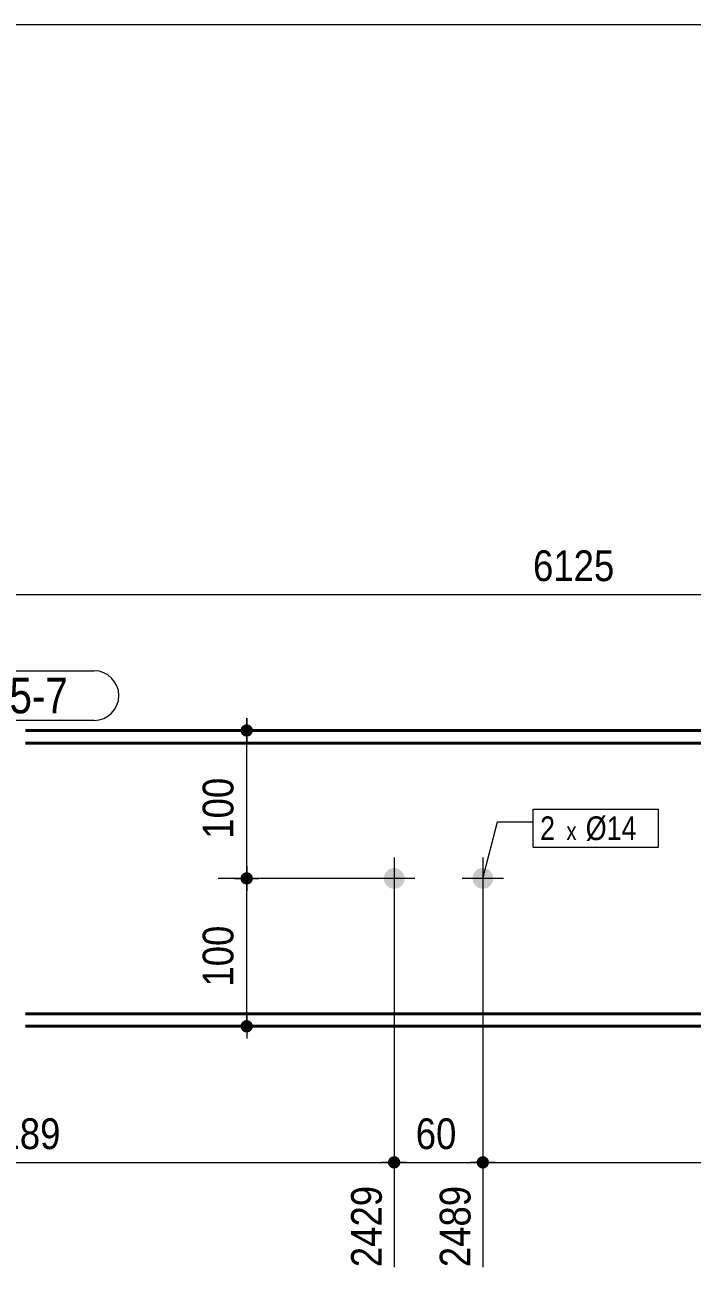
# Model space of a CAD drawing. Header units: millimetres. Extents: x 2 to 287, y 5 to 195.
# Drawn here: x 97.8 to 154.2, y 90 to 195 of the extents above; entities that cross this region are included whole.
import ezdxf

# ---------------------------------------------------------------- set-up
doc = ezdxf.new("R2010")
doc.units = ezdxf.units.MM
doc.linetypes.add('CACHE2', pattern=[1.190625, 0.79375, -0.396875])
for name, color, linetype, lineweight in [('Boulon', 7, 'Continuous', 0), ('Cache', 7, 'Continuous', 0), ('Cotation', 7, 'Continuous', 0), ('Désignation boulon', 3, 'Continuous', 0), ('Feuille dessin', 5, 'Continuous', 0), ('Piece', 2, 'Continuous', 0), ('Repère pièce', 3, 'Continuous', 0)]:
    doc.layers.add(name, color=color, linetype=linetype, lineweight=lineweight)
doc.styles.add('ARIAL', font='ARIAL.TTF')
doc.styles.add('COMIC_SANS_MS', font='COMIC.TTF')

# ---------------------------------------------------------------- blocks, each defined once
blk = doc.blocks.new('*A1')
at = {"layer": 'Boulon'}
for points in [[(129.08, 123.74), (129.12, 123.74), (129.16, 123.73), (129.21, 123.72), (129.25, 123.72), (129.29, 123.7), (129.33, 123.69), (129.37, 123.68), (129.41, 123.66), (129.45, 123.64), (129.48, 123.62), (129.52, 123.59), (129.56, 123.57), (129.59, 123.54), (129.62, 123.51), (129.65, 123.49), (129.68, 123.45), (129.71, 123.42), (129.74, 123.39), (129.76, 123.35), (129.78, 123.32), (129.81, 123.28), (129.83, 123.24), (129.84, 123.2), (129.86, 123.16), (129.87, 123.12), (129.88, 123.08), (129.89, 123.04), (129.9, 123), (129.91, 122.95), (129.91, 122.91), (129.91, 122.87), (129.91, 122.82), (129.91, 122.78), (129.9, 122.74), (129.89, 122.7), (129.88, 122.65), (129.87, 122.61), (129.86, 122.57), (129.84, 122.53), (129.83, 122.49), (129.81, 122.45), (129.78, 122.42), (129.76, 122.38), (129.74, 122.35), (129.71, 122.31), (129.68, 122.28), (129.65, 122.25), (129.62, 122.22), (129.59, 122.19), (129.56, 122.16), (129.52, 122.14), (129.48, 122.12), (129.45, 122.09), (129.41, 122.08), (129.37, 122.06), (129.33, 122.04), (129.29, 122.03), (129.25, 122.02), (129.21, 122.01), (129.16, 122), (129.12, 122), (129.08, 121.99), (129.03, 121.99), (128.99, 121.99), (128.95, 122), (128.91, 122), (128.86, 122.01), (128.82, 122.02), (128.78, 122.03), (128.74, 122.04), (128.7, 122.06), (128.66, 122.08), (128.62, 122.09), (128.58, 122.12), (128.55, 122.14), (128.51, 122.16), (128.48, 122.19), (128.45, 122.22), (128.42, 122.25), (128.39, 122.28), (128.36, 122.31), (128.33, 122.35), (128.31, 122.38), (128.28, 122.42), (128.26, 122.45), (128.24, 122.49), (128.23, 122.53), (128.21, 122.57), (128.2, 122.61), (128.19, 122.65), (128.18, 122.7), (128.17, 122.74), (128.16, 122.78), (128.16, 122.82), (128.16, 122.87), (128.16, 122.91), (128.16, 122.95), (128.17, 123), (128.18, 123.04), (128.19, 123.08), (128.2, 123.12), (128.21, 123.16), (128.23, 123.2), (128.24, 123.24), (128.26, 123.28), (128.28, 123.32), (128.31, 123.35), (128.33, 123.39), (128.36, 123.42), (128.39, 123.45), (128.42, 123.49), (128.45, 123.51), (128.48, 123.54), (128.51, 123.57), (128.55, 123.59), (128.58, 123.62), (128.62, 123.64), (128.66, 123.66), (128.7, 123.68), (128.74, 123.69), (128.78, 123.7), (128.82, 123.72), (128.86, 123.72), (128.91, 123.73), (128.95, 123.74), (128.99, 123.74), (129.03, 123.74)], [(136.58, 123.74), (136.62, 123.74), (136.66, 123.73), (136.71, 123.72), (136.75, 123.72), (136.79, 123.7), (136.83, 123.69), (136.87, 123.68), (136.91, 123.66), (136.95, 123.64), (136.98, 123.62), (137.02, 123.59), (137.06, 123.57), (137.09, 123.54), (137.12, 123.51), (137.15, 123.49), (137.18, 123.45), (137.21, 123.42), (137.24, 123.39), (137.26, 123.35), (137.28, 123.32), (137.31, 123.28), (137.33, 123.24), (137.34, 123.2), (137.36, 123.16), (137.37, 123.12), (137.38, 123.08), (137.39, 123.04), (137.4, 123), (137.41, 122.95), (137.41, 122.91), (137.41, 122.87), (137.41, 122.82), (137.41, 122.78), (137.4, 122.74), (137.39, 122.7), (137.38, 122.65), (137.37, 122.61), (137.36, 122.57), (137.34, 122.53), (137.33, 122.49), (137.31, 122.45), (137.28, 122.42), (137.26, 122.38), (137.24, 122.35), (137.21, 122.31), (137.18, 122.28), (137.15, 122.25), (137.12, 122.22), (137.09, 122.19), (137.06, 122.16), (137.02, 122.14), (136.98, 122.12), (136.95, 122.09), (136.91, 122.08), (136.87, 122.06), (136.83, 122.04), (136.79, 122.03), (136.75, 122.02), (136.71, 122.01), (136.66, 122), (136.62, 122), (136.58, 121.99), (136.53, 121.99), (136.49, 121.99), (136.45, 122), (136.41, 122), (136.36, 122.01), (136.32, 122.02), (136.28, 122.03), (136.24, 122.04), (136.2, 122.06), (136.16, 122.08), (136.12, 122.09), (136.08, 122.12), (136.05, 122.14), (136.01, 122.16), (135.98, 122.19), (135.95, 122.22), (135.92, 122.25), (135.89, 122.28), (135.86, 122.31), (135.83, 122.35), (135.81, 122.38), (135.78, 122.42), (135.76, 122.45), (135.74, 122.49), (135.73, 122.53), (135.71, 122.57), (135.7, 122.61), (135.69, 122.65), (135.68, 122.7), (135.67, 122.74), (135.66, 122.78), (135.66, 122.82), (135.66, 122.87), (135.66, 122.91), (135.66, 122.95), (135.67, 123), (135.68, 123.04), (135.69, 123.08), (135.7, 123.12), (135.71, 123.16), (135.73, 123.2), (135.74, 123.24), (135.76, 123.28), (135.78, 123.32), (135.81, 123.35), (135.83, 123.39), (135.86, 123.42), (135.89, 123.45), (135.92, 123.49), (135.95, 123.51), (135.98, 123.54), (136.01, 123.57), (136.05, 123.59), (136.08, 123.62), (136.12, 123.64), (136.16, 123.66), (136.2, 123.68), (136.24, 123.69), (136.28, 123.7), (136.32, 123.72), (136.36, 123.72), (136.41, 123.73), (136.45, 123.74), (136.49, 123.74), (136.53, 123.74)]]:
    blk.add_hatch(color=256, dxfattribs=at).paths.add_polyline_path(points, flags=17)
at = {"layer": 'Boulon', "linetype": 'Continuous', "lineweight": 0}
for p, q in [((129.03, 124.62), (129.03, 121.12)), ((136.53, 124.62), (136.53, 121.12)), ((130.78, 122.87), (127.28, 122.87)), ((138.28, 122.87), (134.78, 122.87))]:
    blk.add_line(p, q, dxfattribs=at)
blk = doc.blocks.new('*A6')
at = {"layer": 'Cache', "color": 7, "linetype": 'CACHE2', "lineweight": 20}
blk.add_line((167.721823, 135.367082), (97.846823, 135.367082), dxfattribs=at)
at = {"layer": 'Piece', "color": 2, "linetype": 'Continuous', "lineweight": 40}
for p, q in [((167.721823, 135.367121), (97.846823, 135.367128)), ((167.721823, 134.304582), (97.846823, 134.304582)), ((167.721823, 111.429582), (97.846823, 111.429582)), ((167.721823, 110.367082), (97.846823, 110.367082))]:
    blk.add_line(p, q, dxfattribs=at)
blk = doc.blocks.new('*A7')
at = {"layer": 'Feuille dessin', "linetype": 'Continuous', "lineweight": 0}
blk.add_line((282, 195), (5, 195), dxfattribs=at)
blk = doc.blocks.new('*A15')
at = {"layer": 'Cotation', "linetype": 'Continuous', "lineweight": 0}
blk.add_line((40.31, 146.87), (248.96, 146.87), dxfattribs=at)
at = {"layer": 'Cotation', "style": 'ARIAL', "width": 0.85}
blk.add_text('6125', height=2.6, dxfattribs=at).set_placement((140.78, 147.99))
blk = doc.blocks.new('*A20')
at = {"layer": 'Cotation'}
for points in [[(66.53, 98.35), (66.51, 98.35), (66.48, 98.35), (66.46, 98.36), (66.43, 98.36), (66.41, 98.37), (66.38, 98.38), (66.36, 98.39), (66.34, 98.4), (66.31, 98.41), (66.29, 98.42), (66.27, 98.43), (66.25, 98.45), (66.23, 98.47), (66.21, 98.48), (66.19, 98.5), (66.17, 98.52), (66.16, 98.54), (66.14, 98.56), (66.13, 98.58), (66.11, 98.6), (66.1, 98.62), (66.09, 98.64), (66.08, 98.67), (66.07, 98.69), (66.06, 98.72), (66.05, 98.74), (66.05, 98.77), (66.04, 98.79), (66.04, 98.82), (66.04, 98.84), (66.04, 98.87), (66.04, 98.89), (66.04, 98.92), (66.04, 98.94), (66.05, 98.97), (66.05, 98.99), (66.06, 99.02), (66.07, 99.04), (66.08, 99.07), (66.09, 99.09), (66.1, 99.11), (66.11, 99.13), (66.13, 99.16), (66.14, 99.18), (66.16, 99.2), (66.17, 99.22), (66.19, 99.23), (66.21, 99.25), (66.23, 99.27), (66.25, 99.28), (66.27, 99.3), (66.29, 99.31), (66.31, 99.33), (66.34, 99.34), (66.36, 99.35), (66.38, 99.36), (66.41, 99.36), (66.43, 99.37), (66.46, 99.38), (66.48, 99.38), (66.51, 99.38), (66.53, 99.39), (66.56, 99.39), (66.58, 99.39), (66.61, 99.38), (66.64, 99.38), (66.66, 99.38), (66.69, 99.37), (66.71, 99.36), (66.73, 99.36), (66.76, 99.35), (66.78, 99.34), (66.8, 99.33), (66.83, 99.31), (66.85, 99.3), (66.87, 99.28), (66.89, 99.27), (66.91, 99.25), (66.93, 99.23), (66.94, 99.22), (66.96, 99.2), (66.98, 99.18), (66.99, 99.16), (67.01, 99.13), (67.02, 99.11), (67.03, 99.09), (67.04, 99.07), (67.05, 99.04), (67.06, 99.02), (67.06, 98.99), (67.07, 98.97), (67.07, 98.94), (67.08, 98.92), (67.08, 98.89), (67.08, 98.87), (67.08, 98.84), (67.08, 98.82), (67.07, 98.79), (67.07, 98.77), (67.06, 98.74), (67.06, 98.72), (67.05, 98.69), (67.04, 98.67), (67.03, 98.64), (67.02, 98.62), (67.01, 98.6), (66.99, 98.58), (66.98, 98.56), (66.96, 98.54), (66.94, 98.52), (66.93, 98.5), (66.91, 98.48), (66.89, 98.47), (66.87, 98.45), (66.85, 98.43), (66.83, 98.42), (66.8, 98.41), (66.78, 98.4), (66.76, 98.39), (66.73, 98.38), (66.71, 98.37), (66.69, 98.36), (66.66, 98.36), (66.64, 98.35), (66.61, 98.35), (66.58, 98.35), (66.56, 98.35)], [(129.01, 98.35), (128.98, 98.35), (128.96, 98.35), (128.93, 98.36), (128.91, 98.36), (128.88, 98.37), (128.86, 98.38), (128.84, 98.39), (128.81, 98.4), (128.79, 98.41), (128.77, 98.42), (128.75, 98.43), (128.72, 98.45), (128.7, 98.47), (128.69, 98.48), (128.67, 98.5), (128.65, 98.52), (128.63, 98.54), (128.62, 98.56), (128.6, 98.58), (128.59, 98.6), (128.58, 98.62), (128.56, 98.64), (128.55, 98.67), (128.54, 98.69), (128.54, 98.72), (128.53, 98.74), (128.52, 98.77), (128.52, 98.79), (128.52, 98.82), (128.51, 98.84), (128.51, 98.87), (128.51, 98.89), (128.52, 98.92), (128.52, 98.94), (128.52, 98.97), (128.53, 98.99), (128.54, 99.02), (128.54, 99.04), (128.55, 99.07), (128.56, 99.09), (128.58, 99.11), (128.59, 99.13), (128.6, 99.16), (128.62, 99.18), (128.63, 99.2), (128.65, 99.22), (128.67, 99.23), (128.69, 99.25), (128.7, 99.27), (128.72, 99.28), (128.75, 99.3), (128.77, 99.31), (128.79, 99.33), (128.81, 99.34), (128.84, 99.35), (128.86, 99.36), (128.88, 99.36), (128.91, 99.37), (128.93, 99.38), (128.96, 99.38), (128.98, 99.38), (129.01, 99.39), (129.03, 99.39), (129.06, 99.39), (129.09, 99.38), (129.11, 99.38), (129.14, 99.38), (129.16, 99.37), (129.19, 99.36), (129.21, 99.36), (129.23, 99.35), (129.26, 99.34), (129.28, 99.33), (129.3, 99.31), (129.32, 99.3), (129.34, 99.28), (129.36, 99.27), (129.38, 99.25), (129.4, 99.23), (129.42, 99.22), (129.44, 99.2), (129.45, 99.18), (129.47, 99.16), (129.48, 99.13), (129.49, 99.11), (129.5, 99.09), (129.51, 99.07), (129.52, 99.04), (129.53, 99.02), (129.54, 98.99), (129.54, 98.97), (129.55, 98.94), (129.55, 98.92), (129.55, 98.89), (129.55, 98.87), (129.55, 98.84), (129.55, 98.82), (129.55, 98.79), (129.54, 98.77), (129.54, 98.74), (129.53, 98.72), (129.52, 98.69), (129.51, 98.67), (129.5, 98.64), (129.49, 98.62), (129.48, 98.6), (129.47, 98.58), (129.45, 98.56), (129.44, 98.54), (129.42, 98.52), (129.4, 98.5), (129.38, 98.48), (129.36, 98.47), (129.34, 98.45), (129.32, 98.43), (129.3, 98.42), (129.28, 98.41), (129.26, 98.4), (129.23, 98.39), (129.21, 98.38), (129.19, 98.37), (129.16, 98.36), (129.14, 98.36), (129.11, 98.35), (129.09, 98.35), (129.06, 98.35), (129.03, 98.35)]]:
    blk.add_hatch(color=256, dxfattribs=at).paths.add_polyline_path(points, flags=17)
at = {"layer": 'Cotation', "linetype": 'Continuous', "lineweight": 0}
for p, q in [((66.56, 121.87), (66.56, 91.94)), ((129.03, 121.87), (129.03, 90.01)), ((66.56, 99.91), (66.56, 97.83)), ((129.03, 99.91), (129.03, 97.83)), ((67.6, 98.87), (65.52, 98.87)), ((66.56, 98.87), (65.52, 98.87)), ((66.56, 98.87), (129.03, 98.87)), ((130.07, 98.87), (127.99, 98.87)), ((129.03, 98.87), (130.07, 98.87))]:
    blk.add_line(p, q, dxfattribs=at)
at = {"layer": 'Cotation'}
for p in [(66.56, 98.87), (129.03, 98.87)]:
    blk.add_point(p, dxfattribs=at)
at = {"layer": 'Cotation', "style": 'ARIAL', "width": 0.85}
blk.add_text('2189', height=2.6, dxfattribs=at).set_placement((93.94, 99.99))
blk.add_text('2429', height=2.6, rotation=90.0002, dxfattribs=at).set_placement((127.99, 90.01))
blk = doc.blocks.new('*A21')
at = {"layer": 'Cotation'}
for points in [[(129.01, 98.35), (128.98, 98.35), (128.96, 98.35), (128.93, 98.36), (128.91, 98.36), (128.88, 98.37), (128.86, 98.38), (128.84, 98.39), (128.81, 98.4), (128.79, 98.41), (128.77, 98.42), (128.75, 98.43), (128.72, 98.45), (128.7, 98.47), (128.69, 98.48), (128.67, 98.5), (128.65, 98.52), (128.63, 98.54), (128.62, 98.56), (128.6, 98.58), (128.59, 98.6), (128.58, 98.62), (128.56, 98.64), (128.55, 98.67), (128.54, 98.69), (128.54, 98.72), (128.53, 98.74), (128.52, 98.77), (128.52, 98.79), (128.52, 98.82), (128.51, 98.84), (128.51, 98.87), (128.51, 98.89), (128.52, 98.92), (128.52, 98.94), (128.52, 98.97), (128.53, 98.99), (128.54, 99.02), (128.54, 99.04), (128.55, 99.07), (128.56, 99.09), (128.58, 99.11), (128.59, 99.13), (128.6, 99.16), (128.62, 99.18), (128.63, 99.2), (128.65, 99.22), (128.67, 99.23), (128.69, 99.25), (128.7, 99.27), (128.72, 99.28), (128.75, 99.3), (128.77, 99.31), (128.79, 99.33), (128.81, 99.34), (128.84, 99.35), (128.86, 99.36), (128.88, 99.36), (128.91, 99.37), (128.93, 99.38), (128.96, 99.38), (128.98, 99.38), (129.01, 99.39), (129.03, 99.39), (129.06, 99.39), (129.09, 99.38), (129.11, 99.38), (129.14, 99.38), (129.16, 99.37), (129.19, 99.36), (129.21, 99.36), (129.23, 99.35), (129.26, 99.34), (129.28, 99.33), (129.3, 99.31), (129.32, 99.3), (129.34, 99.28), (129.36, 99.27), (129.38, 99.25), (129.4, 99.23), (129.42, 99.22), (129.44, 99.2), (129.45, 99.18), (129.47, 99.16), (129.48, 99.13), (129.49, 99.11), (129.5, 99.09), (129.51, 99.07), (129.52, 99.04), (129.53, 99.02), (129.54, 98.99), (129.54, 98.97), (129.55, 98.94), (129.55, 98.92), (129.55, 98.89), (129.55, 98.87), (129.55, 98.84), (129.55, 98.82), (129.55, 98.79), (129.54, 98.77), (129.54, 98.74), (129.53, 98.72), (129.52, 98.69), (129.51, 98.67), (129.5, 98.64), (129.49, 98.62), (129.48, 98.6), (129.47, 98.58), (129.45, 98.56), (129.44, 98.54), (129.42, 98.52), (129.4, 98.5), (129.38, 98.48), (129.36, 98.47), (129.34, 98.45), (129.32, 98.43), (129.3, 98.42), (129.28, 98.41), (129.26, 98.4), (129.23, 98.39), (129.21, 98.38), (129.19, 98.37), (129.16, 98.36), (129.14, 98.36), (129.11, 98.35), (129.09, 98.35), (129.06, 98.35), (129.03, 98.35)], [(136.51, 98.35), (136.48, 98.35), (136.46, 98.35), (136.43, 98.36), (136.41, 98.36), (136.38, 98.37), (136.36, 98.38), (136.34, 98.39), (136.31, 98.4), (136.29, 98.41), (136.27, 98.42), (136.25, 98.43), (136.22, 98.45), (136.2, 98.47), (136.19, 98.48), (136.17, 98.5), (136.15, 98.52), (136.13, 98.54), (136.12, 98.56), (136.1, 98.58), (136.09, 98.6), (136.08, 98.62), (136.06, 98.64), (136.05, 98.67), (136.04, 98.69), (136.04, 98.72), (136.03, 98.74), (136.02, 98.77), (136.02, 98.79), (136.02, 98.82), (136.01, 98.84), (136.01, 98.87), (136.01, 98.89), (136.02, 98.92), (136.02, 98.94), (136.02, 98.97), (136.03, 98.99), (136.04, 99.02), (136.04, 99.04), (136.05, 99.07), (136.06, 99.09), (136.08, 99.11), (136.09, 99.13), (136.1, 99.16), (136.12, 99.18), (136.13, 99.2), (136.15, 99.22), (136.17, 99.23), (136.19, 99.25), (136.2, 99.27), (136.22, 99.28), (136.25, 99.3), (136.27, 99.31), (136.29, 99.33), (136.31, 99.34), (136.34, 99.35), (136.36, 99.36), (136.38, 99.36), (136.41, 99.37), (136.43, 99.38), (136.46, 99.38), (136.48, 99.38), (136.51, 99.39), (136.53, 99.39), (136.56, 99.39), (136.59, 99.38), (136.61, 99.38), (136.64, 99.38), (136.66, 99.37), (136.69, 99.36), (136.71, 99.36), (136.73, 99.35), (136.76, 99.34), (136.78, 99.33), (136.8, 99.31), (136.82, 99.3), (136.84, 99.28), (136.86, 99.27), (136.88, 99.25), (136.9, 99.23), (136.92, 99.22), (136.94, 99.2), (136.95, 99.18), (136.97, 99.16), (136.98, 99.13), (136.99, 99.11), (137, 99.09), (137.01, 99.07), (137.02, 99.04), (137.03, 99.02), (137.04, 98.99), (137.04, 98.97), (137.05, 98.94), (137.05, 98.92), (137.05, 98.89), (137.05, 98.87), (137.05, 98.84), (137.05, 98.82), (137.05, 98.79), (137.04, 98.77), (137.04, 98.74), (137.03, 98.72), (137.02, 98.69), (137.01, 98.67), (137, 98.64), (136.99, 98.62), (136.98, 98.6), (136.97, 98.58), (136.95, 98.56), (136.94, 98.54), (136.92, 98.52), (136.9, 98.5), (136.88, 98.48), (136.86, 98.47), (136.84, 98.45), (136.82, 98.43), (136.8, 98.42), (136.78, 98.41), (136.76, 98.4), (136.73, 98.39), (136.71, 98.38), (136.69, 98.37), (136.66, 98.36), (136.64, 98.36), (136.61, 98.35), (136.59, 98.35), (136.56, 98.35), (136.53, 98.35)]]:
    blk.add_hatch(color=256, dxfattribs=at).paths.add_polyline_path(points, flags=17)
at = {"layer": 'Cotation', "linetype": 'Continuous', "lineweight": 0}
for p, q in [((129.03, 121.87), (129.03, 90.01)), ((136.53, 121.87), (136.53, 90.01)), ((129.03, 99.91), (129.03, 97.83)), ((136.53, 99.91), (136.53, 97.83)), ((130.07, 98.87), (127.99, 98.87)), ((129.03, 98.87), (127.99, 98.87)), ((129.03, 98.87), (136.53, 98.87)), ((137.57, 98.87), (135.49, 98.87)), ((136.53, 98.87), (137.57, 98.87))]:
    blk.add_line(p, q, dxfattribs=at)
at = {"layer": 'Cotation'}
for p in [(129.03, 98.87), (136.53, 98.87)]:
    blk.add_point(p, dxfattribs=at)
at = {"layer": 'Cotation', "style": 'ARIAL', "width": 0.85}
blk.add_text('60', height=2.6, dxfattribs=at).set_placement((130.86, 99.99))
blk.add_text('2489', height=2.6, rotation=90.0002, dxfattribs=at).set_placement((135.49, 90.01))
blk = doc.blocks.new('*A22')
at = {"layer": 'Cotation'}
for points in [[(136.51, 98.35), (136.48, 98.35), (136.46, 98.35), (136.43, 98.36), (136.41, 98.36), (136.38, 98.37), (136.36, 98.38), (136.34, 98.39), (136.31, 98.4), (136.29, 98.41), (136.27, 98.42), (136.25, 98.43), (136.22, 98.45), (136.2, 98.47), (136.19, 98.48), (136.17, 98.5), (136.15, 98.52), (136.13, 98.54), (136.12, 98.56), (136.1, 98.58), (136.09, 98.6), (136.08, 98.62), (136.06, 98.64), (136.05, 98.67), (136.04, 98.69), (136.04, 98.72), (136.03, 98.74), (136.02, 98.77), (136.02, 98.79), (136.02, 98.82), (136.01, 98.84), (136.01, 98.87), (136.01, 98.89), (136.02, 98.92), (136.02, 98.94), (136.02, 98.97), (136.03, 98.99), (136.04, 99.02), (136.04, 99.04), (136.05, 99.07), (136.06, 99.09), (136.08, 99.11), (136.09, 99.13), (136.1, 99.16), (136.12, 99.18), (136.13, 99.2), (136.15, 99.22), (136.17, 99.23), (136.19, 99.25), (136.2, 99.27), (136.22, 99.28), (136.25, 99.3), (136.27, 99.31), (136.29, 99.33), (136.31, 99.34), (136.34, 99.35), (136.36, 99.36), (136.38, 99.36), (136.41, 99.37), (136.43, 99.38), (136.46, 99.38), (136.48, 99.38), (136.51, 99.39), (136.53, 99.39), (136.56, 99.39), (136.59, 99.38), (136.61, 99.38), (136.64, 99.38), (136.66, 99.37), (136.69, 99.36), (136.71, 99.36), (136.73, 99.35), (136.76, 99.34), (136.78, 99.33), (136.8, 99.31), (136.82, 99.3), (136.84, 99.28), (136.86, 99.27), (136.88, 99.25), (136.9, 99.23), (136.92, 99.22), (136.94, 99.2), (136.95, 99.18), (136.97, 99.16), (136.98, 99.13), (136.99, 99.11), (137, 99.09), (137.01, 99.07), (137.02, 99.04), (137.03, 99.02), (137.04, 98.99), (137.04, 98.97), (137.05, 98.94), (137.05, 98.92), (137.05, 98.89), (137.05, 98.87), (137.05, 98.84), (137.05, 98.82), (137.05, 98.79), (137.04, 98.77), (137.04, 98.74), (137.03, 98.72), (137.02, 98.69), (137.01, 98.67), (137, 98.64), (136.99, 98.62), (136.98, 98.6), (136.97, 98.58), (136.95, 98.56), (136.94, 98.54), (136.92, 98.52), (136.9, 98.5), (136.88, 98.48), (136.86, 98.47), (136.84, 98.45), (136.82, 98.43), (136.8, 98.42), (136.78, 98.41), (136.76, 98.4), (136.73, 98.39), (136.71, 98.38), (136.69, 98.37), (136.66, 98.36), (136.64, 98.36), (136.61, 98.35), (136.59, 98.35), (136.56, 98.35), (136.53, 98.35)], [(198.98, 98.35), (198.96, 98.35), (198.93, 98.35), (198.91, 98.36), (198.88, 98.36), (198.86, 98.37), (198.83, 98.38), (198.81, 98.39), (198.79, 98.4), (198.76, 98.41), (198.74, 98.42), (198.72, 98.43), (198.7, 98.45), (198.68, 98.47), (198.66, 98.48), (198.64, 98.5), (198.62, 98.52), (198.61, 98.54), (198.59, 98.56), (198.58, 98.58), (198.56, 98.6), (198.55, 98.62), (198.54, 98.64), (198.53, 98.67), (198.52, 98.69), (198.51, 98.72), (198.5, 98.74), (198.5, 98.77), (198.49, 98.79), (198.49, 98.82), (198.49, 98.84), (198.49, 98.87), (198.49, 98.89), (198.49, 98.92), (198.49, 98.94), (198.5, 98.97), (198.5, 98.99), (198.51, 99.02), (198.52, 99.04), (198.53, 99.07), (198.54, 99.09), (198.55, 99.11), (198.56, 99.13), (198.58, 99.16), (198.59, 99.18), (198.61, 99.2), (198.62, 99.22), (198.64, 99.23), (198.66, 99.25), (198.68, 99.27), (198.7, 99.28), (198.72, 99.3), (198.74, 99.31), (198.76, 99.33), (198.79, 99.34), (198.81, 99.35), (198.83, 99.36), (198.86, 99.36), (198.88, 99.37), (198.91, 99.38), (198.93, 99.38), (198.96, 99.38), (198.98, 99.39), (199.01, 99.39), (199.03, 99.39), (199.06, 99.38), (199.09, 99.38), (199.11, 99.38), (199.14, 99.37), (199.16, 99.36), (199.18, 99.36), (199.21, 99.35), (199.23, 99.34), (199.25, 99.33), (199.28, 99.31), (199.3, 99.3), (199.32, 99.28), (199.34, 99.27), (199.36, 99.25), (199.38, 99.23), (199.39, 99.22), (199.41, 99.2), (199.43, 99.18), (199.44, 99.16), (199.46, 99.13), (199.47, 99.11), (199.48, 99.09), (199.49, 99.07), (199.5, 99.04), (199.51, 99.02), (199.51, 98.99), (199.52, 98.97), (199.52, 98.94), (199.53, 98.92), (199.53, 98.89), (199.53, 98.87), (199.53, 98.84), (199.53, 98.82), (199.52, 98.79), (199.52, 98.77), (199.51, 98.74), (199.51, 98.72), (199.5, 98.69), (199.49, 98.67), (199.48, 98.64), (199.47, 98.62), (199.46, 98.6), (199.44, 98.58), (199.43, 98.56), (199.41, 98.54), (199.39, 98.52), (199.38, 98.5), (199.36, 98.48), (199.34, 98.47), (199.32, 98.45), (199.3, 98.43), (199.28, 98.42), (199.25, 98.41), (199.23, 98.4), (199.21, 98.39), (199.18, 98.38), (199.16, 98.37), (199.14, 98.36), (199.11, 98.36), (199.09, 98.35), (199.06, 98.35), (199.03, 98.35), (199.01, 98.35)]]:
    blk.add_hatch(color=256, dxfattribs=at).paths.add_polyline_path(points, flags=17)
at = {"layer": 'Cotation', "linetype": 'Continuous', "lineweight": 0}
for p, q in [((136.53, 121.87), (136.53, 90.01)), ((199.01, 121.87), (199.01, 90.01)), ((136.53, 99.91), (136.53, 97.83)), ((199.01, 99.91), (199.01, 97.83)), ((137.57, 98.87), (135.49, 98.87)), ((136.53, 98.87), (135.49, 98.87)), ((136.53, 98.87), (199.01, 98.87)), ((200.05, 98.87), (197.97, 98.87)), ((199.01, 98.87), (200.05, 98.87))]:
    blk.add_line(p, q, dxfattribs=at)
at = {"layer": 'Cotation'}
for p in [(136.53, 98.87), (199.01, 98.87)]:
    blk.add_point(p, dxfattribs=at)
at = {"layer": 'Cotation', "style": 'ARIAL', "width": 0.85}
blk.add_text('3266', height=2.6, dxfattribs=at).set_placement((163.91, 99.99))
blk.add_text('5756', height=2.6, rotation=90.0002, dxfattribs=at).set_placement((197.97, 90.01))
blk = doc.blocks.new('*A27')
at = {"layer": 'Cotation'}
for points in [[(116.53, 122.35), (116.51, 122.35), (116.48, 122.35), (116.46, 122.36), (116.43, 122.36), (116.41, 122.37), (116.38, 122.38), (116.36, 122.39), (116.34, 122.4), (116.31, 122.41), (116.29, 122.42), (116.27, 122.43), (116.25, 122.45), (116.23, 122.46), (116.21, 122.48), (116.19, 122.5), (116.17, 122.52), (116.16, 122.54), (116.14, 122.56), (116.13, 122.58), (116.11, 122.6), (116.1, 122.62), (116.09, 122.64), (116.08, 122.67), (116.07, 122.69), (116.06, 122.72), (116.05, 122.74), (116.05, 122.77), (116.04, 122.79), (116.04, 122.82), (116.04, 122.84), (116.04, 122.87), (116.04, 122.89), (116.04, 122.92), (116.04, 122.94), (116.05, 122.97), (116.05, 122.99), (116.06, 123.02), (116.07, 123.04), (116.08, 123.07), (116.09, 123.09), (116.1, 123.11), (116.11, 123.13), (116.13, 123.16), (116.14, 123.18), (116.16, 123.2), (116.17, 123.22), (116.19, 123.23), (116.21, 123.25), (116.23, 123.27), (116.25, 123.28), (116.27, 123.3), (116.29, 123.31), (116.31, 123.33), (116.34, 123.34), (116.36, 123.35), (116.38, 123.36), (116.41, 123.36), (116.43, 123.37), (116.46, 123.38), (116.48, 123.38), (116.51, 123.38), (116.53, 123.39), (116.56, 123.39), (116.58, 123.39), (116.61, 123.38), (116.63, 123.38), (116.66, 123.38), (116.68, 123.37), (116.71, 123.36), (116.73, 123.36), (116.76, 123.35), (116.78, 123.34), (116.8, 123.33), (116.83, 123.31), (116.85, 123.3), (116.87, 123.28), (116.89, 123.27), (116.91, 123.25), (116.93, 123.23), (116.94, 123.22), (116.96, 123.2), (116.98, 123.18), (116.99, 123.16), (117, 123.13), (117.02, 123.11), (117.03, 123.09), (117.04, 123.07), (117.05, 123.04), (117.06, 123.02), (117.06, 122.99), (117.07, 122.97), (117.07, 122.94), (117.08, 122.92), (117.08, 122.89), (117.08, 122.87), (117.08, 122.84), (117.08, 122.82), (117.07, 122.79), (117.07, 122.77), (117.06, 122.74), (117.06, 122.72), (117.05, 122.69), (117.04, 122.67), (117.03, 122.64), (117.02, 122.62), (117, 122.6), (116.99, 122.58), (116.98, 122.56), (116.96, 122.54), (116.94, 122.52), (116.93, 122.5), (116.91, 122.48), (116.89, 122.46), (116.87, 122.45), (116.85, 122.43), (116.83, 122.42), (116.8, 122.41), (116.78, 122.4), (116.76, 122.39), (116.73, 122.38), (116.71, 122.37), (116.68, 122.36), (116.66, 122.36), (116.63, 122.35), (116.61, 122.35), (116.58, 122.35), (116.56, 122.35)], [(116.53, 109.85), (116.51, 109.85), (116.48, 109.85), (116.46, 109.86), (116.43, 109.86), (116.41, 109.87), (116.38, 109.88), (116.36, 109.89), (116.34, 109.9), (116.31, 109.91), (116.29, 109.92), (116.27, 109.93), (116.25, 109.95), (116.23, 109.97), (116.21, 109.98), (116.19, 110), (116.17, 110.02), (116.16, 110.04), (116.14, 110.06), (116.13, 110.08), (116.11, 110.1), (116.1, 110.12), (116.09, 110.14), (116.08, 110.17), (116.07, 110.19), (116.06, 110.22), (116.05, 110.24), (116.05, 110.27), (116.04, 110.29), (116.04, 110.32), (116.04, 110.34), (116.04, 110.37), (116.04, 110.39), (116.04, 110.42), (116.04, 110.44), (116.05, 110.47), (116.05, 110.49), (116.06, 110.52), (116.07, 110.54), (116.08, 110.57), (116.09, 110.59), (116.1, 110.61), (116.11, 110.63), (116.13, 110.66), (116.14, 110.68), (116.16, 110.7), (116.17, 110.72), (116.19, 110.73), (116.21, 110.75), (116.23, 110.77), (116.25, 110.78), (116.27, 110.8), (116.29, 110.81), (116.31, 110.83), (116.34, 110.84), (116.36, 110.85), (116.38, 110.86), (116.41, 110.86), (116.43, 110.87), (116.46, 110.88), (116.48, 110.88), (116.51, 110.88), (116.53, 110.89), (116.56, 110.89), (116.58, 110.89), (116.61, 110.88), (116.63, 110.88), (116.66, 110.88), (116.68, 110.87), (116.71, 110.86), (116.73, 110.86), (116.76, 110.85), (116.78, 110.84), (116.8, 110.83), (116.83, 110.81), (116.85, 110.8), (116.87, 110.78), (116.89, 110.77), (116.91, 110.75), (116.93, 110.73), (116.94, 110.72), (116.96, 110.7), (116.98, 110.68), (116.99, 110.66), (117, 110.63), (117.02, 110.61), (117.03, 110.59), (117.04, 110.57), (117.05, 110.54), (117.06, 110.52), (117.06, 110.49), (117.07, 110.47), (117.07, 110.44), (117.08, 110.42), (117.08, 110.39), (117.08, 110.37), (117.08, 110.34), (117.08, 110.32), (117.07, 110.29), (117.07, 110.27), (117.06, 110.24), (117.06, 110.22), (117.05, 110.19), (117.04, 110.17), (117.03, 110.14), (117.02, 110.12), (117, 110.1), (116.99, 110.08), (116.98, 110.06), (116.96, 110.04), (116.94, 110.02), (116.93, 110), (116.91, 109.98), (116.89, 109.97), (116.87, 109.95), (116.85, 109.93), (116.83, 109.92), (116.8, 109.91), (116.78, 109.9), (116.76, 109.89), (116.73, 109.88), (116.71, 109.87), (116.68, 109.86), (116.66, 109.86), (116.63, 109.85), (116.61, 109.85), (116.58, 109.85), (116.56, 109.85)]]:
    blk.add_hatch(color=256, dxfattribs=at).paths.add_polyline_path(points, flags=17)
at = {"layer": 'Cotation', "linetype": 'Continuous', "lineweight": 0}
for p, q in [((116.56, 123.91), (116.56, 121.83)), ((116.56, 122.87), (116.56, 123.91)), ((128.03, 122.87), (114.14, 122.87)), ((115.52, 122.87), (117.6, 122.87)), ((116.56, 110.37), (116.56, 122.87)), ((116.56, 111.41), (116.56, 109.33)), ((128.03, 110.37), (114.14, 110.37)), ((115.52, 110.37), (117.6, 110.37)), ((116.56, 110.37), (116.56, 109.33))]:
    blk.add_line(p, q, dxfattribs=at)
at = {"layer": 'Cotation'}
for p in [(116.56, 122.87), (116.56, 110.37)]:
    blk.add_point(p, dxfattribs=at)
at = {"layer": 'Cotation', "style": 'ARIAL', "width": 0.85}
blk.add_text('100', height=2.6, rotation=90.0002, dxfattribs=at).set_placement((115.44, 113.72))
blk = doc.blocks.new('*A28')
at = {"layer": 'Cotation'}
for points in [[(116.53, 134.85), (116.51, 134.85), (116.48, 134.85), (116.46, 134.86), (116.43, 134.86), (116.41, 134.87), (116.38, 134.88), (116.36, 134.89), (116.34, 134.9), (116.31, 134.91), (116.29, 134.92), (116.27, 134.93), (116.25, 134.95), (116.23, 134.97), (116.21, 134.98), (116.19, 135), (116.17, 135.02), (116.16, 135.04), (116.14, 135.06), (116.13, 135.08), (116.11, 135.1), (116.1, 135.12), (116.09, 135.14), (116.08, 135.17), (116.07, 135.19), (116.06, 135.22), (116.05, 135.24), (116.05, 135.27), (116.04, 135.29), (116.04, 135.32), (116.04, 135.34), (116.04, 135.37), (116.04, 135.39), (116.04, 135.42), (116.04, 135.44), (116.05, 135.47), (116.05, 135.49), (116.06, 135.52), (116.07, 135.54), (116.08, 135.57), (116.09, 135.59), (116.1, 135.61), (116.11, 135.63), (116.13, 135.66), (116.14, 135.68), (116.16, 135.7), (116.17, 135.72), (116.19, 135.73), (116.21, 135.75), (116.23, 135.77), (116.25, 135.78), (116.27, 135.8), (116.29, 135.81), (116.31, 135.83), (116.34, 135.84), (116.36, 135.85), (116.38, 135.86), (116.41, 135.86), (116.43, 135.87), (116.46, 135.88), (116.48, 135.88), (116.51, 135.88), (116.53, 135.89), (116.56, 135.89), (116.58, 135.89), (116.61, 135.88), (116.63, 135.88), (116.66, 135.88), (116.68, 135.87), (116.71, 135.86), (116.73, 135.86), (116.76, 135.85), (116.78, 135.84), (116.8, 135.83), (116.83, 135.81), (116.85, 135.8), (116.87, 135.78), (116.89, 135.77), (116.91, 135.75), (116.93, 135.73), (116.94, 135.72), (116.96, 135.7), (116.98, 135.68), (116.99, 135.66), (117, 135.63), (117.02, 135.61), (117.03, 135.59), (117.04, 135.57), (117.05, 135.54), (117.06, 135.52), (117.06, 135.49), (117.07, 135.47), (117.07, 135.44), (117.08, 135.42), (117.08, 135.39), (117.08, 135.37), (117.08, 135.34), (117.08, 135.32), (117.07, 135.29), (117.07, 135.27), (117.06, 135.24), (117.06, 135.22), (117.05, 135.19), (117.04, 135.17), (117.03, 135.14), (117.02, 135.12), (117, 135.1), (116.99, 135.08), (116.98, 135.06), (116.96, 135.04), (116.94, 135.02), (116.93, 135), (116.91, 134.98), (116.89, 134.97), (116.87, 134.95), (116.85, 134.93), (116.83, 134.92), (116.8, 134.91), (116.78, 134.9), (116.76, 134.89), (116.73, 134.88), (116.71, 134.87), (116.68, 134.86), (116.66, 134.86), (116.63, 134.85), (116.61, 134.85), (116.58, 134.85), (116.56, 134.85)], [(116.53, 122.35), (116.51, 122.35), (116.48, 122.35), (116.46, 122.36), (116.43, 122.36), (116.41, 122.37), (116.38, 122.38), (116.36, 122.39), (116.34, 122.4), (116.31, 122.41), (116.29, 122.42), (116.27, 122.43), (116.25, 122.45), (116.23, 122.46), (116.21, 122.48), (116.19, 122.5), (116.17, 122.52), (116.16, 122.54), (116.14, 122.56), (116.13, 122.58), (116.11, 122.6), (116.1, 122.62), (116.09, 122.64), (116.08, 122.67), (116.07, 122.69), (116.06, 122.72), (116.05, 122.74), (116.05, 122.77), (116.04, 122.79), (116.04, 122.82), (116.04, 122.84), (116.04, 122.87), (116.04, 122.89), (116.04, 122.92), (116.04, 122.94), (116.05, 122.97), (116.05, 122.99), (116.06, 123.02), (116.07, 123.04), (116.08, 123.07), (116.09, 123.09), (116.1, 123.11), (116.11, 123.13), (116.13, 123.16), (116.14, 123.18), (116.16, 123.2), (116.17, 123.22), (116.19, 123.23), (116.21, 123.25), (116.23, 123.27), (116.25, 123.28), (116.27, 123.3), (116.29, 123.31), (116.31, 123.33), (116.34, 123.34), (116.36, 123.35), (116.38, 123.36), (116.41, 123.36), (116.43, 123.37), (116.46, 123.38), (116.48, 123.38), (116.51, 123.38), (116.53, 123.39), (116.56, 123.39), (116.58, 123.39), (116.61, 123.38), (116.63, 123.38), (116.66, 123.38), (116.68, 123.37), (116.71, 123.36), (116.73, 123.36), (116.76, 123.35), (116.78, 123.34), (116.8, 123.33), (116.83, 123.31), (116.85, 123.3), (116.87, 123.28), (116.89, 123.27), (116.91, 123.25), (116.93, 123.23), (116.94, 123.22), (116.96, 123.2), (116.98, 123.18), (116.99, 123.16), (117, 123.13), (117.02, 123.11), (117.03, 123.09), (117.04, 123.07), (117.05, 123.04), (117.06, 123.02), (117.06, 122.99), (117.07, 122.97), (117.07, 122.94), (117.08, 122.92), (117.08, 122.89), (117.08, 122.87), (117.08, 122.84), (117.08, 122.82), (117.07, 122.79), (117.07, 122.77), (117.06, 122.74), (117.06, 122.72), (117.05, 122.69), (117.04, 122.67), (117.03, 122.64), (117.02, 122.62), (117, 122.6), (116.99, 122.58), (116.98, 122.56), (116.96, 122.54), (116.94, 122.52), (116.93, 122.5), (116.91, 122.48), (116.89, 122.46), (116.87, 122.45), (116.85, 122.43), (116.83, 122.42), (116.8, 122.41), (116.78, 122.4), (116.76, 122.39), (116.73, 122.38), (116.71, 122.37), (116.68, 122.36), (116.66, 122.36), (116.63, 122.35), (116.61, 122.35), (116.58, 122.35), (116.56, 122.35)]]:
    blk.add_hatch(color=256, dxfattribs=at).paths.add_polyline_path(points, flags=17)
at = {"layer": 'Cotation', "linetype": 'Continuous', "lineweight": 0}
for p, q in [((116.56, 136.41), (116.56, 134.33)), ((116.56, 135.37), (116.56, 136.41)), ((128.03, 135.37), (114.14, 135.37)), ((115.52, 135.37), (117.6, 135.37)), ((116.56, 122.87), (116.56, 135.37)), ((116.56, 123.91), (116.56, 121.83)), ((128.03, 122.87), (114.14, 122.87)), ((115.52, 122.87), (117.6, 122.87)), ((116.56, 122.87), (116.56, 121.83))]:
    blk.add_line(p, q, dxfattribs=at)
at = {"layer": 'Cotation'}
for p in [(116.56, 135.37), (116.56, 122.87)]:
    blk.add_point(p, dxfattribs=at)
at = {"layer": 'Cotation', "style": 'ARIAL', "width": 0.85}
blk.add_text('100', height=2.6, rotation=90.0002, dxfattribs=at).set_placement((115.44, 126.22))
blk = doc.blocks.new('*A36')
at = {"layer": 'Désignation boulon', "linetype": 'Continuous', "lineweight": 0}
for p, q in [((140.776923, 128.709215), (151.392548, 128.709215)), ((140.776923, 125.509215), (140.776923, 128.709215)), ((151.392548, 125.509215), (151.392548, 128.709215)), ((136.534323, 122.866615), (137.776923, 127.642549)), ((137.776923, 127.642549), (140.776923, 127.642549)), ((140.776923, 125.509215), (151.392548, 125.509215))]:
    blk.add_line(p, q, dxfattribs=at)
at = {"layer": 'Désignation boulon', "style": 'COMIC_SANS_MS', "width": 0.85}
for s, height, p in [('2', 2, (141.376923, 126.109215)), ('Ø14', 2, (145.235516, 126.109215)), ('x', 1.5, (143.604852, 126.109215))]:
    blk.add_text(s, height=height, dxfattribs=at).set_placement(p)
blk = doc.blocks.new('*A41')
at = {"layer": 'Repère pièce', "linetype": 'Continuous', "lineweight": 0}
for p, q in [((95.90299, 140.417122), (103.652306, 140.41712)), ((103.652305, 136.21712), (95.902988, 136.217122))]:
    blk.add_line(p, q, dxfattribs=at)
for centre, start, end in [((95.902989, 138.317122), 89.999981, 269.999981), ((103.652306, 138.31712), 269.999981, 89.999981)]:
    blk.add_arc(centre, 2.1, start, end, dxfattribs=at)
at = {"layer": 'Repère pièce', "style": 'COMIC_SANS_MS', "width": 0.85}
blk.add_text('5-7', height=3, dxfattribs=at).set_placement((96.502989, 136.817122))

msp = doc.modelspace()

# ---------------------------------------------------------------- block references
at = {"lineweight": 0}
for name in ['*A7', '*A15', '*A41', '*A28', '*A6', '*A36', '*A27', '*A1', '*A20', '*A21', '*A22']:
    msp.add_blockref(name, (0, 0), dxfattribs=at)

doc.saveas('drawing.dxf')
